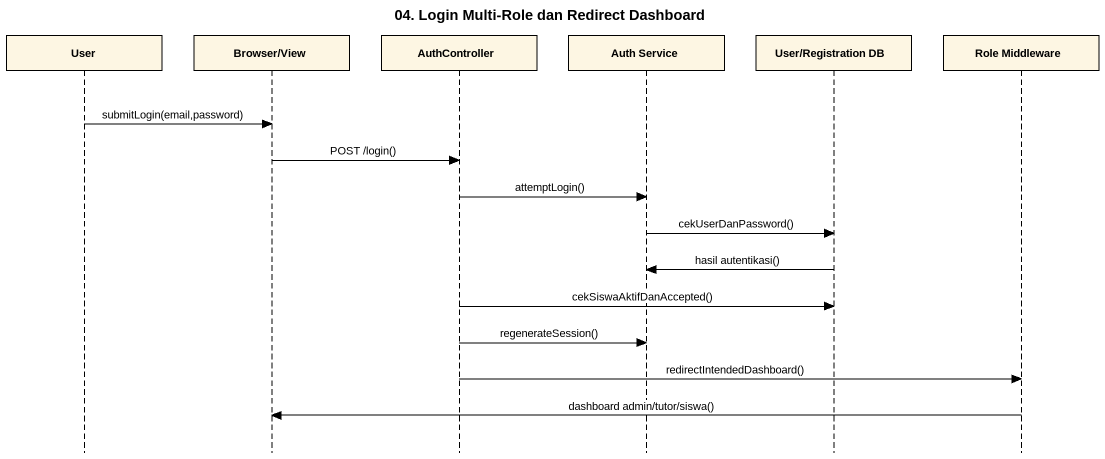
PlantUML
@startuml
title 04. Login Multi-Role dan Redirect Dashboard
hide footbox
participant User
participant "Browser/View" as Browser_View
participant AuthController
participant "Auth Service" as Auth_Service
participant "User/Registration DB" as User_Registration_DB
participant "Role Middleware" as Role_Middleware

User -> Browser_View : submitLogin(email,password)
Browser_View -> AuthController : POST /login()
AuthController -> Auth_Service : attemptLogin()
Auth_Service -> User_Registration_DB : cekUserDanPassword()
User_Registration_DB -> Auth_Service : hasil autentikasi()
AuthController -> User_Registration_DB : cekSiswaAktifDanAccepted()
AuthController -> Auth_Service : regenerateSession()
AuthController -> Role_Middleware : redirectIntendedDashboard()
Role_Middleware -> Browser_View : dashboard admin/tutor/siswa()
@enduml
